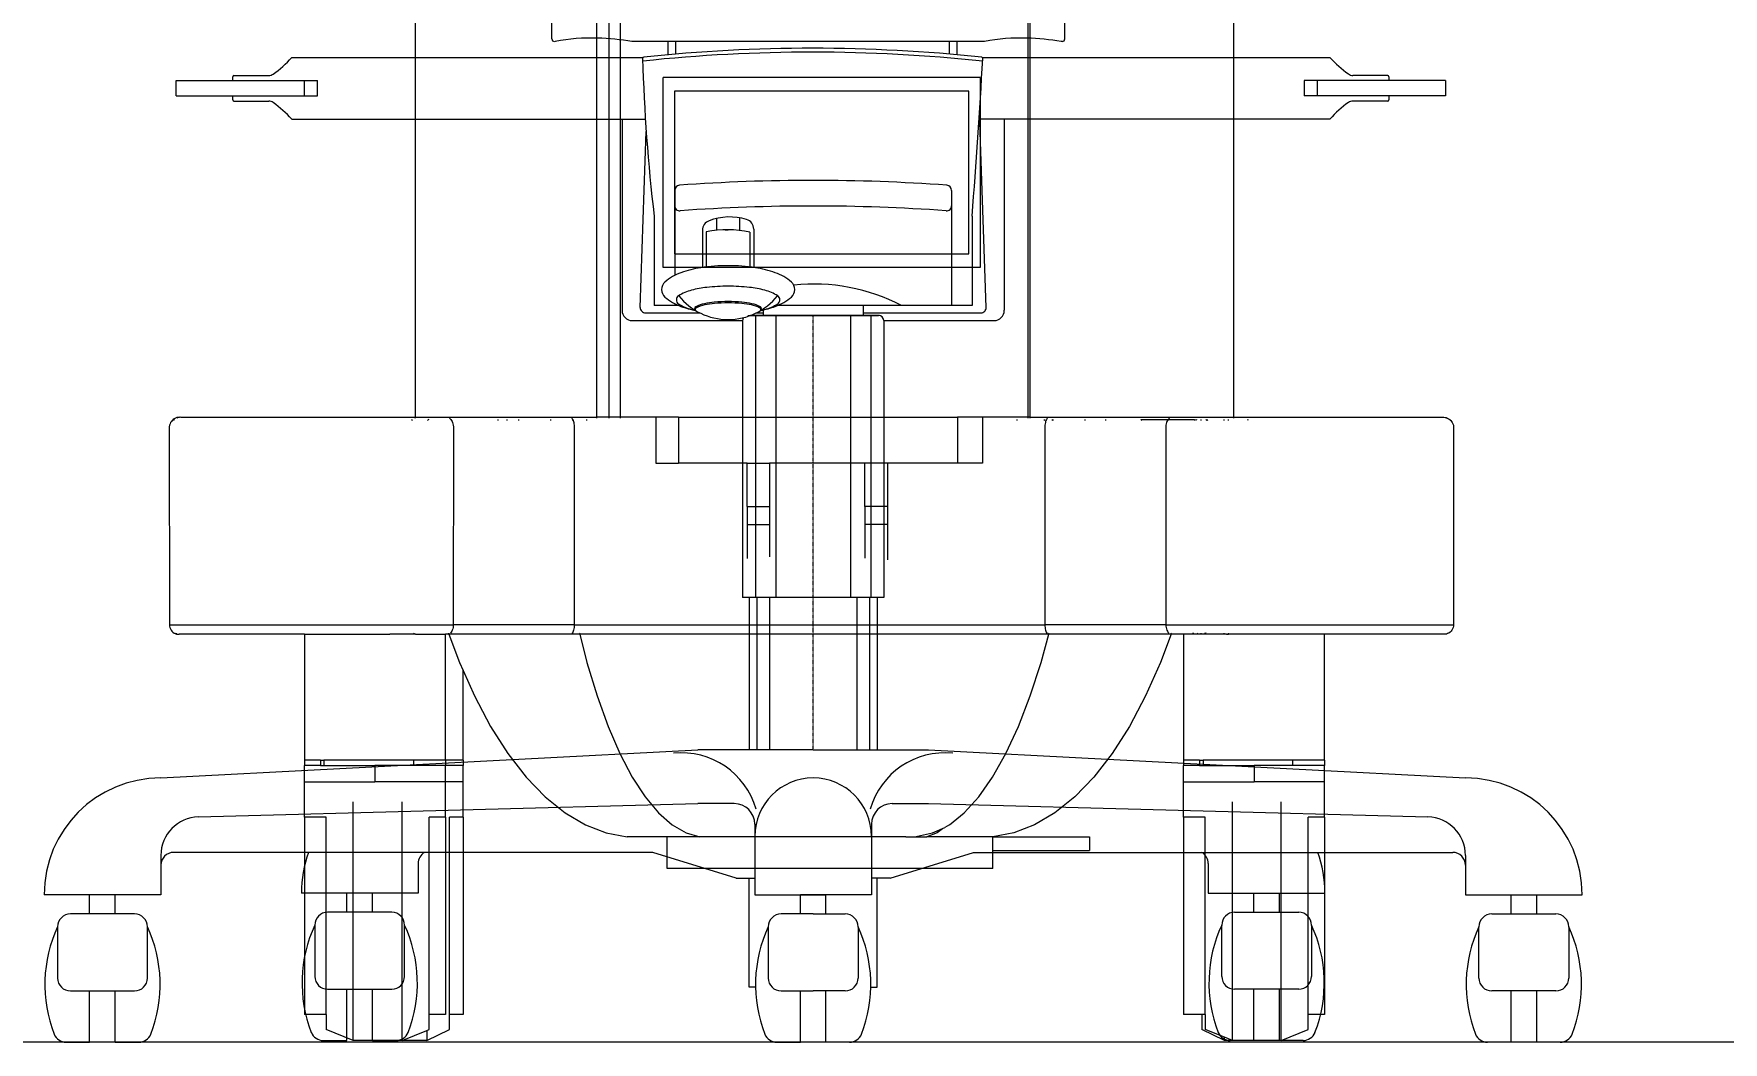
# Model space of a CAD drawing. Extents: x 3552052 to 4102982, y -707811 to -630695.
# Drawn here: x 3696988 to 3697647, y -692148 to -691755 of the extents above; entities that cross this region are included whole.
import ezdxf

# ---------------------------------------------------------------- set-up
doc = ezdxf.new("R2010")
doc.units = 0
doc.header["$LTSCALE"] = 6
doc.header["$MEASUREMENT"] = 0
doc.linetypes.add('AKS1', pattern=[0.024, 0.01, -0.002, 0, -0.002, 0.01])
doc.layers.get('Defpoints').update_dxf_attribs({"linetype": 'CONTINUOUS', "lineweight": 0})
for name, color, linetype, lineweight in [('ELE-4M UPS P.SB', 3, 'CONTINUOUS', 0), ('EQP', 6, 'CONTINUOUS', 0), ('MEP_HVAC_RA_DUCT', 1, 'CONTINUOUS', 0)]:
    doc.layers.add(name, color=color, linetype=linetype, lineweight=lineweight)
doc.styles.add('ROMANS', font='romans.shx')
doc.dimstyles.new('AEPL1', dxfattribs={"dimtxt": 100, "dimasz": 75, "dimexe": 1.25, "dimexo": 50, "dimtad": 0, "dimdec": 0, "dimtxsty": 'ROMANS', "dimcen": 2.5, "dimclrd": 7, "dimclre": 7, "dimadec": 0, "dimazin": 0, "dimtfac": 1, "dimtdec": 0, "dimtmove": 0, "dimatfit": 3, "dimfxl": 1, "dimlwd": 0, "dimlwe": 0, "dimarcsym": 0})

# ---------------------------------------------------------------- blocks, each defined once
blk = doc.blocks.new('*D188')
at = {"layer": 'Defpoints', "color": 0, "linetype": 'ByBlock', "transparency": 16777216}
for p in [(3696598.37, -689428.17), (3697303.87, -689428.17), (3696928.12, -692148.4)]:
    blk.add_point(p, dxfattribs=at)
at = {"layer": 'ELE-4M UPS P.SB', "color": 7, "linetype": 'ByBlock', "lineweight": 0, "transparency": 16777216}
for p, q in [((3697253.87, -689428.17), (3696597.12, -689428.17)), ((3696598.37, -689503.17), (3696598.37, -690611.47)), ((3696598.37, -692073.4), (3696598.37, -690965.1)), ((3696878.12, -692148.4), (3696597.12, -692148.4))]:
    blk.add_line(p, q, dxfattribs=at)
at = {"layer": 'ELE-4M UPS P.SB', "color": 7, "linetype": 'ByBlock', "transparency": 16777216}
for points in [[(3696610.87, -689503.17), (3696585.87, -689503.17), (3696598.37, -689428.17)], [(3696585.87, -692073.4), (3696610.87, -692073.4), (3696598.37, -692148.4)]]:
    blk.add_solid(points, dxfattribs=at)
at = {"layer": 'ELE-4M UPS P.SB', "color": 0, "linetype": 'ByBlock', "transparency": 16777216, "insert": (3696598.37, -690788.28), "char_height": 100, "attachment_point": 5, "rotation": 90, "style": 'ROMANS'}
blk.add_mtext('2720', dxfattribs=at)
blk = doc.blocks.new('Philips+Ultrasound+fr')
at = {"layer": 'EQP'}
for p, q in [((-9.316, -0.044), (-9.316, -48)), ((-8.844, -48), (-8.844, -0.044)), ((-8.426, -48), (-8.426, -0.044)), ((-16.013, -3.883), (-16.012, -48)), ((14.212, -48), (14.212, -4.555)), ((6.622, -48), (6.622, -24.169)), ((6.692, -48), (6.692, -24.093)), ((-6.86, -42.468), (-6.86, -35.468)), ((4.844, -35.468), (-6.86, -35.468)), ((4.844, -35.468), (4.844, -42.468)), ((-6.442, -35.968), (-6.442, -41.968)), ((4.426, -35.968), (-6.442, -35.968)), ((4.426, -41.968), (4.426, -35.968)), ((-6.442, -41.968), (4.426, -41.968)), ((4.844, -42.468), (-6.86, -42.468)), ((-24.812, -48.014), (-24.857, -48.03)), ((-24.765, -48.004), (-24.812, -48.014)), ((-24.757, -48.014), (-24.803, -48.03)), ((-24.718, -48), (-24.765, -48.004)), ((-24.709, -48.004), (-24.757, -48.014)), ((-24.709, -48.004), (-24.718, -48)), ((-24.66, -48), (-24.709, -48.004)), ((-24.66, -48), (-16.012, -48)), ((-16.012, -48), (-16.012, -48.019)), ((-16.012, -48), (-9.316, -48)), ((-10.244, -48.014), (-10.226, -48.03)), ((-9.316, -48), (-9.316, -48.03)), ((-8.844, -48), (-9.316, -48)), ((-8.844, -48.03), (-8.844, -48)), ((-8.426, -48), (-8.844, -48)), ((-8.426, -48.03), (-8.426, -48)), ((-7.122, -48), (-8.426, -48)), ((-7.122, -48), (-7.122, -49.7)), ((-6.286, -48), (-7.122, -48)), ((-6.286, -48), (-6.286, -49.7)), ((-6.286, -48), (4.006, -48)), ((4.006, -48), (4.006, -49.7)), ((4.926, -48), (4.006, -48)), ((4.926, -48), (4.926, -49.7)), ((6.622, -48), (4.926, -48)), ((6.622, -48.03), (6.622, -48)), ((6.692, -48), (6.622, -48)), ((6.692, -48.03), (6.692, -48)), ((6.692, -48), (14.212, -48)), ((7.34, -48.014), (7.322, -48.03)), ((14.212, -48.03), (14.212, -48)), ((14.212, -48), (21.956, -48)), ((21.956, -48), (22.003, -48.004)), ((22.003, -48.004), (22.045, -48.014)), ((22.045, -48.014), (22.05, -48.014)), ((22.05, -48.014), (22.088, -48.03)), ((-25.075, -48.296), (-25.085, -48.348)), ((-25.085, -48.348), (-25.081, -55.655)), ((-25.058, -48.246), (-25.075, -48.296)), ((-25.036, -48.199), (-25.058, -48.246)), ((-25.009, -48.156), (-25.036, -48.199)), ((-24.977, -48.117), (-25.009, -48.156)), ((-24.94, -48.082), (-24.977, -48.117)), ((-24.9, -48.053), (-24.94, -48.082)), ((-24.888, -48.082), (-24.925, -48.117)), ((-24.857, -48.03), (-24.9, -48.053)), ((-16.117, -48.082), (-16.15, -48.117)), ((-16.012, -48.019), (-16.04, -48.03)), ((-16.012, -48.019), (-16.012, -48.03)), ((-15.53, -48.098), (-15.554, -48.117)), ((-15.53, -48.098), (-15.554, -48.117)), ((-15.503, -48.082), (-15.53, -48.098)), ((-15.503, -48.082), (-15.53, -48.098)), ((-14.74, -48.03), (-14.713, -48.053)), ((-14.713, -48.053), (-14.688, -48.082)), ((-14.691, -48.082), (-14.669, -48.117)), ((-14.688, -48.082), (-14.665, -48.117)), ((-14.665, -48.117), (-14.645, -48.156)), ((-14.645, -48.156), (-14.628, -48.199)), ((-14.628, -48.199), (-14.614, -48.246)), ((-14.614, -48.246), (-14.604, -48.296)), ((-14.604, -48.296), (-14.597, -48.348)), ((-14.597, -48.348), (-14.602, -55.655)), ((-12.942, -48.117), (-12.942, -48.082)), ((-12.631, -48.082), (-12.631, -48.117)), ((-12.18, -48.117), (-12.18, -48.082)), ((-11, -48.117), (-11, -48.082)), ((-10.226, -48.03), (-10.209, -48.053)), ((-10.209, -48.053), (-10.194, -48.082)), ((-10.199, -48.082), (-10.186, -48.117)), ((-10.194, -48.082), (-10.179, -48.117)), ((-10.179, -48.117), (-10.167, -48.156)), ((-10.167, -48.156), (-10.156, -48.199)), ((-10.156, -48.199), (-10.147, -48.246)), ((-10.147, -48.246), (-10.141, -48.296)), ((-10.141, -48.296), (-10.136, -48.348)), ((-10.136, -48.348), (-10.14, -55.655)), ((-9.672, -48.117), (-9.672, -48.082)), ((6.212, -48.117), (6.212, -48.082)), ((7.221, -48.082), (7.195, -48.117)), ((7.237, -48.296), (7.232, -48.348)), ((7.232, -48.348), (7.236, -55.655)), ((7.243, -48.246), (7.237, -48.296)), ((7.252, -48.199), (7.243, -48.246)), ((7.263, -48.156), (7.252, -48.199)), ((7.275, -48.117), (7.263, -48.156)), ((7.29, -48.082), (7.275, -48.117)), ((7.305, -48.053), (7.29, -48.082)), ((7.322, -48.03), (7.305, -48.053)), ((7.505, -48.082), (7.504, -48.117)), ((7.505, -48.082), (7.526, -48.117)), ((7.54, -48.117), (7.54, -48.082)), ((8.72, -48.117), (8.72, -48.082)), ((9.482, -48.117), (9.482, -48.082)), ((10.779, -48.082), (10.808, -48.117)), ((10.779, -48.082), (11.784, -48.082)), ((11.7, -48.296), (11.693, -48.348)), ((11.693, -48.348), (11.698, -55.655)), ((11.71, -48.246), (11.7, -48.296)), ((11.724, -48.199), (11.71, -48.246)), ((11.741, -48.156), (11.724, -48.199)), ((11.761, -48.117), (11.741, -48.156)), ((11.784, -48.082), (11.761, -48.117)), ((11.809, -48.053), (11.784, -48.082)), ((11.784, -48.082), (12.753, -48.082)), ((11.836, -48.03), (11.809, -48.053)), ((12.753, -48.082), (12.786, -48.117)), ((12.831, -48.082), (12.814, -48.117)), ((13.006, -48.117), (13.006, -48.082)), ((13.18, -48.082), (13.209, -48.117)), ((13.212, -48.082), (13.246, -48.117)), ((13.841, -48.082), (13.841, -48.117)), ((14.014, -48.117), (14.014, -48.082)), ((14.706, -48.082), (14.732, -48.098)), ((22.088, -48.03), (22.095, -48.03)), ((22.095, -48.03), (22.138, -48.053)), ((22.138, -48.053), (22.178, -48.082)), ((22.166, -48.082), (22.201, -48.117)), ((22.178, -48.082), (22.214, -48.117)), ((22.214, -48.117), (22.246, -48.156)), ((22.246, -48.156), (22.273, -48.199)), ((22.273, -48.199), (22.295, -48.246)), ((22.295, -48.246), (22.312, -48.296)), ((22.312, -48.296), (22.322, -48.348)), ((22.322, -48.348), (22.318, -55.655)), ((-7.122, -49.7), (-6.286, -49.7)), ((-3.761, -49.7), (-6.286, -49.7)), ((-3.761, -51.292), (-3.761, -49.7)), ((-3.761, -49.7), (-2.925, -49.7)), ((-2.925, -49.7), (-2.925, -51.292)), ((0.586, -49.7), (-2.925, -49.7)), ((0.586, -51.292), (0.586, -49.7)), ((1.422, -49.7), (0.586, -49.7)), ((1.422, -49.7), (1.422, -51.292)), ((4.006, -49.7), (1.422, -49.7)), ((4.926, -49.7), (4.006, -49.7)), ((-3.761, -51.292), (-3.761, -51.96)), ((-3.761, -51.292), (-2.925, -51.292)), ((-2.925, -51.292), (-2.925, -51.96)), ((0.586, -51.292), (0.586, -51.96)), ((1.422, -51.292), (0.586, -51.292)), ((1.422, -51.292), (1.422, -51.96)), ((-3.761, -51.96), (-2.925, -51.96)), ((-3.761, -51.96), (-3.761, -53.218)), ((-2.925, -51.96), (-2.925, -53.153)), ((1.422, -51.96), (0.586, -51.96)), ((0.586, -51.96), (0.586, -53.197)), ((1.422, -51.96), (1.422, -53.262)), ((-25.077, -55.655), (-25.081, -55.655)), ((-25.077, -55.655), (-25.077, -55.709)), ((-25.077, -55.655), (-14.602, -55.655)), ((-25.077, -55.709), (-25.065, -55.762)), ((-25.065, -55.762), (-25.046, -55.812)), ((-25.046, -55.812), (-25.02, -55.859)), ((-25.02, -55.859), (-24.988, -55.9)), ((-24.988, -55.9), (-24.951, -55.936)), ((-24.951, -55.936), (-24.909, -55.965)), ((-24.909, -55.965), (-24.863, -55.986)), ((-24.863, -55.986), (-24.816, -55.999)), ((-24.856, -55.965), (-24.809, -55.986)), ((-24.816, -55.999), (-24.761, -55.999)), ((-24.761, -55.999), (-24.718, -56)), ((-20.095, -56), (-24.718, -56)), ((-20.095, -56), (-20.095, -60.655)), ((-20.095, -56), (-16.948, -56)), ((-16.001, -55.999), (-16.948, -56)), ((-16.087, -55.965), (-16.045, -55.986)), ((-16.001, -55.999), (-15.91, -56)), ((-15.91, -56), (-14.895, -56)), ((-14.895, -60.655), (-14.895, -56)), ((-14.77, -56), (-14.895, -56)), ((-14.783, -55.965), (-14.775, -55.986)), ((-14.77, -56), (-14.377, -57.049)), ((-9.94, -56), (-14.77, -56)), ((-14.682, -55.936), (-14.708, -55.965)), ((-14.658, -55.9), (-14.682, -55.936)), ((-14.638, -55.859), (-14.658, -55.9)), ((-14.622, -55.812), (-14.638, -55.859)), ((-14.61, -55.762), (-14.622, -55.812)), ((-14.603, -55.709), (-14.61, -55.762)), ((-14.602, -55.655), (-14.603, -55.709)), ((-10.14, -55.655), (-14.602, -55.655)), ((-10.206, -55.965), (-10.224, -55.986)), ((-10.19, -55.936), (-10.206, -55.965)), ((-10.175, -55.9), (-10.19, -55.936)), ((-10.162, -55.859), (-10.175, -55.9)), ((-10.152, -55.812), (-10.162, -55.859)), ((-10.144, -55.762), (-10.152, -55.812)), ((-10.14, -55.709), (-10.144, -55.762)), ((-10.14, -55.655), (-10.14, -55.709)), ((-10.14, -55.655), (7.236, -55.655)), ((-9.942, -55.965), (-9.937, -55.986)), ((-9.933, -55.999), (-9.94, -56)), ((-9.933, -55.999), (-9.667, -57.049)), ((-9.729, -56), (-9.933, -55.999)), ((7.377, -56), (-9.729, -56)), ((7.092, -57.049), (7.377, -56)), ((7.236, -55.655), (7.236, -55.709)), ((11.694, -55.655), (7.236, -55.655)), ((7.236, -55.709), (7.241, -55.762)), ((7.241, -55.762), (7.248, -55.812)), ((7.248, -55.812), (7.258, -55.859)), ((7.258, -55.859), (7.271, -55.9)), ((7.271, -55.9), (7.286, -55.936)), ((7.286, -55.936), (7.302, -55.965)), ((7.302, -55.965), (7.32, -55.986)), ((11.894, -56), (7.377, -56)), ((7.381, -55.986), (7.387, -55.965)), ((11.894, -56), (11.502, -57.049)), ((11.698, -55.655), (11.699, -55.709)), ((11.698, -55.655), (22.314, -55.655)), ((11.699, -55.709), (11.706, -55.762)), ((11.706, -55.762), (11.718, -55.812)), ((11.718, -55.812), (11.734, -55.859)), ((11.734, -55.859), (11.754, -55.9)), ((11.754, -55.9), (11.778, -55.936)), ((11.778, -55.936), (11.804, -55.965)), ((12.354, -56), (11.894, -56)), ((11.908, -55.965), (11.9, -55.986)), ((12.354, -56), (12.354, -60.655)), ((12.55, -56), (12.354, -56)), ((12.639, -55.999), (12.55, -56)), ((12.982, -56), (12.639, -55.999)), ((12.724, -55.965), (12.683, -55.986)), ((12.847, -55.965), (12.869, -55.986)), ((13.006, -56), (12.982, -56)), ((13.006, -55.986), (13.006, -55.965)), ((13.083, -55.999), (13.006, -56)), ((13.932, -55.999), (13.083, -55.999)), ((13.155, -55.965), (13.12, -55.986)), ((13.183, -55.965), (13.141, -55.986)), ((13.841, -55.965), (13.841, -55.986)), ((13.932, -55.999), (14.014, -56)), ((14.014, -55.986), (14.014, -55.965)), ((14.062, -56), (14.014, -56)), ((14.105, -55.999), (14.062, -56)), ((14.876, -56), (14.105, -55.999)), ((17.554, -56), (14.876, -56)), ((17.554, -60.655), (17.554, -56)), ((21.956, -56), (17.554, -56)), ((22.049, -55.999), (21.956, -56)), ((22.054, -55.999), (22.049, -55.999)), ((22.094, -55.986), (22.054, -55.999)), ((22.101, -55.986), (22.094, -55.986)), ((22.136, -55.965), (22.101, -55.986)), ((22.146, -55.965), (22.136, -55.965)), ((22.188, -55.936), (22.146, -55.965)), ((22.225, -55.9), (22.188, -55.936)), ((22.257, -55.859), (22.225, -55.9)), ((22.283, -55.812), (22.257, -55.859)), ((22.302, -55.762), (22.283, -55.812)), ((22.314, -55.709), (22.302, -55.762)), ((22.314, -55.655), (22.314, -55.709)), ((22.318, -55.655), (22.314, -55.655)), ((-14.377, -57.049), (-14.243, -57.35)), ((-14.243, -57.35), (-13.825, -58.284)), ((-14.243, -60.655), (-14.243, -57.35)), ((-9.667, -57.049), (-9.294, -58.284)), ((6.691, -58.284), (7.092, -57.049)), ((11.502, -57.049), (10.95, -58.284)), ((-13.825, -58.284), (-13.228, -59.406)), ((-9.294, -58.284), (-8.89, -59.406)), ((6.257, -59.406), (6.691, -58.284)), ((10.95, -58.284), (10.353, -59.406)), ((-13.228, -59.406), (-12.59, -60.406)), ((-8.89, -59.406), (-8.459, -60.406)), ((5.793, -60.406), (6.257, -59.406)), ((10.353, -59.406), (9.715, -60.406)), ((-12.59, -60.406), (-11.915, -61.276)), ((-8.459, -60.406), (-8.003, -61.276)), ((5.303, -61.276), (5.793, -60.406)), ((9.715, -60.406), (9.041, -61.276)), ((-19.508, -60.655), (-20.095, -60.655)), ((-20.095, -60.655), (-20.095, -60.855)), ((-19.508, -60.855), (-20.095, -60.855)), ((-20.095, -61.455), (-20.095, -60.855)), ((-19.508, -60.655), (-19.375, -60.655)), ((-19.508, -60.655), (-19.508, -60.855)), ((-19.508, -60.855), (-19.375, -60.855)), ((-19.375, -60.655), (-19.375, -60.855)), ((-16.075, -60.655), (-19.375, -60.655)), ((-19.375, -60.855), (-17.495, -60.855)), ((-17.495, -60.855), (-17.495, -61.455)), ((-16.075, -60.855), (-17.495, -60.855)), ((-14.895, -60.655), (-16.075, -60.655)), ((-16.075, -60.655), (-16.075, -60.855)), ((-14.895, -60.855), (-16.075, -60.855)), ((-14.243, -60.655), (-14.895, -60.655)), ((-14.895, -60.655), (-14.895, -60.855)), ((-14.243, -60.855), (-14.895, -60.855)), ((-14.895, -61.455), (-14.895, -60.855)), ((-14.243, -60.655), (-14.243, -60.855)), ((-14.243, -61.455), (-14.243, -60.855)), ((12.941, -60.655), (12.354, -60.655)), ((12.354, -60.655), (12.354, -60.855)), ((12.941, -60.855), (12.354, -60.855)), ((12.354, -61.455), (12.354, -60.855)), ((12.941, -60.655), (13.073, -60.655)), ((12.941, -60.655), (12.941, -60.855)), ((12.941, -60.855), (13.073, -60.855)), ((13.073, -60.655), (13.073, -60.855)), ((16.373, -60.655), (13.073, -60.655)), ((13.073, -60.855), (14.954, -60.855)), ((14.954, -60.855), (14.954, -61.455)), ((16.373, -60.855), (14.954, -60.855)), ((17.554, -60.655), (16.373, -60.655)), ((16.373, -60.655), (16.373, -60.855)), ((17.554, -60.855), (16.373, -60.855)), ((17.554, -60.655), (17.554, -60.855)), ((17.554, -61.455), (17.554, -60.855)), ((-20.095, -61.455), (-17.495, -61.455)), ((-20.095, -62.755), (-20.095, -61.455)), ((-14.895, -61.455), (-17.495, -61.455)), ((-14.243, -61.455), (-14.895, -61.455)), ((-14.895, -62.651), (-14.895, -61.455)), ((-14.243, -62.755), (-14.243, -61.455)), ((-11.915, -61.276), (-11.21, -62.009)), ((-8.003, -61.276), (-7.526, -62.009)), ((4.79, -62.009), (5.303, -61.276)), ((9.041, -61.276), (8.336, -62.009)), ((12.354, -61.455), (14.954, -61.455)), ((12.354, -62.755), (12.354, -61.455)), ((17.554, -61.455), (14.954, -61.455)), ((17.554, -62.755), (17.554, -61.455)), ((-18.295, -71), (-18.295, -62.194)), ((-16.495, -71), (-16.495, -62.194)), ((-11.21, -62.009), (-10.479, -62.601)), ((-7.526, -62.009), (-7.031, -62.601)), ((4.259, -62.601), (4.79, -62.009)), ((8.336, -62.009), (7.605, -62.601)), ((14.154, -71), (14.154, -62.194)), ((15.954, -71), (15.954, -62.194)), ((-19.295, -62.755), (-20.095, -62.755)), ((-20.095, -62.755), (-20.095, -70.036)), ((-19.295, -70.036), (-19.295, -62.755)), ((-14.895, -62.755), (-15.495, -62.755)), ((-15.495, -70.036), (-15.495, -62.755)), ((-14.895, -62.755), (-14.895, -62.651)), ((-14.895, -62.755), (-14.895, -70.036)), ((-14.243, -62.755), (-14.744, -62.755)), ((-14.744, -70.036), (-14.744, -62.755)), ((-14.243, -62.755), (-14.243, -70.036)), ((-10.479, -62.601), (-9.728, -63.046)), ((-7.031, -62.601), (-6.523, -63.046)), ((3.713, -63.046), (4.259, -62.601)), ((7.605, -62.601), (6.854, -63.046)), ((13.154, -62.755), (12.354, -62.755)), ((12.354, -62.755), (12.354, -70.036)), ((13.154, -70.036), (13.154, -62.755)), ((17.554, -62.755), (16.954, -62.755)), ((16.954, -70.036), (16.954, -62.755)), ((17.554, -62.755), (17.554, -70.036)), ((-9.728, -63.046), (-8.962, -63.341)), ((-8.962, -63.341), (-8.189, -63.483)), ((-6.71, -63.483), (-8.189, -63.483)), ((-6.71, -64.653), (-6.71, -63.483)), ((-5.499, -63.483), (-6.71, -63.483)), ((-6.523, -63.046), (-6.006, -63.341)), ((-6.006, -63.341), (-5.499, -63.483)), ((2.098, -63.483), (-5.499, -63.483)), ((2.098, -63.483), (2.219, -63.48)), ((2.219, -63.48), (2.418, -63.483)), ((2.418, -63.483), (3.085, -63.341)), ((2.418, -63.483), (2.597, -63.483)), ((2.597, -63.483), (2.875, -63.483)), ((3.253, -63.341), (2.875, -63.483)), ((5.315, -63.483), (2.875, -63.483)), ((3.085, -63.341), (3.545, -63.134)), ((3.452, -63.184), (3.253, -63.341)), ((3.452, -63.184), (3.457, -63.18)), ((3.457, -63.18), (3.545, -63.134)), ((3.713, -63.046), (3.545, -63.134)), ((6.089, -63.341), (5.315, -63.483)), ((5.315, -63.983), (5.315, -63.483)), ((5.315, -63.483), (8.883, -63.483)), ((6.854, -63.046), (6.089, -63.341)), ((8.883, -63.483), (8.883, -63.983)), ((5.315, -64.653), (5.315, -63.983)), ((5.315, -63.983), (8.883, -63.983)), ((5.315, -64.653), (-6.71, -64.653)), ((-19.295, -70.036), (-20.095, -70.036)), ((-19.295, -70.036), (-19.295, -70.59)), ((-14.895, -70.036), (-15.495, -70.036)), ((-15.495, -70.59), (-15.495, -70.036)), ((-14.243, -70.036), (-14.744, -70.036)), ((-14.744, -70.59), (-14.744, -70.036)), ((13.023, -70.036), (12.354, -70.036)), ((13.154, -70.036), (13.023, -70.036)), ((13.023, -70.036), (13.023, -70.59)), ((13.154, -70.036), (13.154, -70.59)), ((17.554, -70.036), (16.954, -70.036)), ((16.954, -70.59), (16.954, -70.036)), ((-18.295, -71), (-19.295, -70.59)), ((-16.495, -71), (-18.295, -71)), ((-16.495, -71), (-15.58, -70.625)), ((-15.58, -71), (-16.495, -71)), ((-15.58, -71), (-14.744, -70.59)), ((-15.58, -70.625), (-15.495, -70.59)), ((-15.58, -70.625), (-15.58, -71)), ((13.859, -71), (13.023, -70.59)), ((13.859, -70.879), (13.154, -70.59)), ((13.859, -71), (13.859, -70.879)), ((14.154, -71), (13.859, -70.879)), ((14.154, -71), (13.859, -71)), ((15.954, -71), (14.154, -71)), ((15.954, -71), (16.954, -70.59))]:
    blk.add_line(p, q, dxfattribs=at)

msp = doc.modelspace()

# ---------------------------------------------------------------- linework, layer by layer
at = {"layer": 'EQP', "color": 7}
for p, q in [((3697189.82, -691757.28), (3697189.82, -691744.01)), ((3697389.82, -691757.28), (3697389.82, -691744.01)), ((3697191.19, -691758.28), (3697191.14, -691758.28)), ((3697358.52, -691758.28), (3697221.07, -691758.28)), ((3697235.21, -691763.48), (3697235.21, -691758.28)), ((3697238.21, -691763.22), (3697238.21, -691758.28)), ((3697344.9, -691763.24), (3697344.9, -691758.28)), ((3697347.9, -691763.51), (3697347.9, -691758.28)), ((3697388.82, -691758.28), (3697388.45, -691758.28)), ((3697088.39, -691764.53), (3697225.21, -691764.53)), ((3697357.68, -691764.53), (3697493.22, -691764.53)), ((3697065.39, -691773.53), (3697065.39, -691772.03)), ((3697065.89, -691771.53), (3697079.47, -691771.53)), ((3697515.72, -691771.53), (3697502.19, -691771.53)), ((3697516.22, -691772.03), (3697516.22, -691773.53)), ((3697043.39, -691779.53), (3697043.39, -691773.53)), ((3697043.39, -691773.53), (3697098.39, -691773.53)), ((3697093.39, -691779.53), (3697093.39, -691773.53)), ((3697098.39, -691779.53), (3697098.39, -691773.53)), ((3697538.22, -691773.53), (3697483.22, -691773.53)), ((3697483.22, -691773.53), (3697483.22, -691779.53)), ((3697488.22, -691773.53), (3697488.22, -691779.53)), ((3697538.22, -691773.53), (3697538.22, -691779.53)), ((3697043.39, -691779.53), (3697098.39, -691779.53)), ((3697065.39, -691781.03), (3697065.39, -691779.53)), ((3697065.89, -691781.53), (3697079.42, -691781.53)), ((3697538.22, -691779.53), (3697483.22, -691779.53)), ((3697515.72, -691781.53), (3697502.14, -691781.53)), ((3697516.22, -691779.53), (3697516.22, -691781.03)), ((3697088.39, -691788.53), (3697226.3, -691788.53)), ((3697217.22, -691788.53), (3697217.22, -691863.08)), ((3697493.22, -691788.53), (3697356.4, -691788.53)), ((3697359.15, -691862.01), (3697356.56, -691786.04)), ((3697366.22, -691788.53), (3697366.22, -691863.08)), ((3697224.29, -691862.01), (3697226.62, -691793.39)), ((3697237.72, -691816.33), (3697237.72, -691822.3)), ((3697345.72, -691816.33), (3697345.72, -691822.3)), ((3697237.72, -691822.3), (3697237.72, -691849.49)), ((3697345.72, -691822.3), (3697345.72, -691861.18)), ((3697229.72, -691826.39), (3697229.72, -691861.18)), ((3697254.06, -691827.27), (3697254.06, -691831.88)), ((3697263.06, -691826.97), (3697263.06, -691832)), ((3697268.56, -691831.48), (3697268.56, -691846.2)), ((3697353.72, -691826.39), (3697353.72, -691861.18)), ((3697248.56, -691831.9), (3697248.56, -691846.2)), ((3697250.06, -691832.44), (3697250.06, -691846.2)), ((3697257.42, -691831.7), (3697258.56, -691831.7)), ((3697267.06, -691832.67), (3697267.06, -691846.2)), ((3697226.29, -691864.08), (3697247.53, -691864.08)), ((3697239.17, -691861.18), (3697229.72, -691861.18)), ((3697237.72, -691860.5), (3697237.72, -691861.18)), ((3697269.6, -691864.08), (3697272.22, -691864.08)), ((3697272.22, -691862.95), (3697272.22, -691865.11)), ((3697353.72, -691861.18), (3697277.96, -691861.18)), ((3697311.22, -691861.18), (3697311.22, -691865.11)), ((3697311.22, -691864.08), (3697357.15, -691864.08)), ((3697221.22, -691867.08), (3697264.22, -691867.08)), ((3697264.22, -691867.08), (3697264.22, -691975.08)), ((3697266.22, -691865.08), (3697317.22, -691865.08)), ((3697317.57, -691865.11), (3697267.25, -691865.11)), ((3697269.22, -691865.11), (3697269.22, -691975.08)), ((3697277.22, -691865.11), (3697277.22, -691975.08)), ((3697306.22, -691865.11), (3697306.22, -691975.08)), ((3697314.22, -691865.11), (3697314.22, -691975.08)), ((3697319.22, -691867.08), (3697319.22, -691975.08)), ((3697319.22, -691867.08), (3697362.22, -691867.08)), ((3697319.22, -691975.08), (3697264.22, -691975.08)), ((3697266.72, -691975.08), (3697266.72, -692034.12)), ((3697269.72, -691975.08), (3697269.72, -692034.12)), ((3697274.72, -691975.08), (3697274.72, -692034.12)), ((3697308.72, -691975.08), (3697308.72, -692034.12)), ((3697313.72, -691975.08), (3697313.72, -692034.12)), ((3697316.72, -691975.08), (3697316.72, -692034.12)), ((3697037.37, -692045.4), (3697246.72, -692034.4)), ((3697291.72, -692034.4), (3697246.72, -692034.4)), ((3697291.72, -692034.4), (3697336.72, -692034.4)), ((3697336.72, -692034.4), (3697546.07, -692045.4)), ((3697052.05, -692060.58), (3697246.72, -692055.4)), ((3697260.97, -692055.4), (3697246.72, -692055.4)), ((3697322.47, -692055.4), (3697336.72, -692055.4)), ((3697336.72, -692055.4), (3697531.39, -692060.58)), ((3697268.97, -692063.4), (3697268.97, -692090.9)), ((3697314.47, -692063.4), (3697314.47, -692090.9)), ((3697182.22, -692074.4), (3697042.37, -692074.4)), ((3697229.22, -692074.4), (3697182.22, -692074.4)), ((3697261.72, -692084.44), (3697229.22, -692074.4)), ((3697321.72, -692084.44), (3697354.22, -692074.4)), ((3697354.22, -692074.4), (3697401.22, -692074.4)), ((3697401.22, -692074.4), (3697541.07, -692074.4)), ((3697037.37, -692075.58), (3697037.37, -692090.9)), ((3697137.66, -692078.74), (3697137.66, -692090.24)), ((3697445.78, -692078.74), (3697445.78, -692090.24)), ((3697546.07, -692075.58), (3697546.07, -692090.9)), ((3697261.72, -692084.44), (3697268.97, -692084.44)), ((3697266.72, -692126.9), (3697266.72, -692084.44)), ((3697321.72, -692084.44), (3697314.47, -692084.44)), ((3697316.72, -692126.9), (3697316.72, -692084.44)), ((3697037.37, -692090.9), (3696991.87, -692090.9)), ((3697019.62, -692090.9), (3697009.62, -692090.9)), ((3697009.62, -692098.4), (3697009.62, -692090.9)), ((3697019.62, -692098.4), (3697019.62, -692090.9)), ((3697137.66, -692090.24), (3697092.16, -692090.24)), ((3697109.91, -692097.74), (3697109.91, -692090.24)), ((3697119.91, -692090.24), (3697109.91, -692090.24)), ((3697119.91, -692097.74), (3697119.91, -692090.24)), ((3697268.97, -692090.9), (3697291.72, -692090.9)), ((3697286.72, -692098.4), (3697286.72, -692090.9)), ((3697291.72, -692090.9), (3697286.72, -692090.9)), ((3697314.47, -692090.9), (3697291.72, -692090.9)), ((3697291.72, -692090.9), (3697296.72, -692090.9)), ((3697296.72, -692098.4), (3697296.72, -692090.9)), ((3697445.78, -692090.24), (3697491.28, -692090.24)), ((3697463.53, -692090.24), (3697473.53, -692090.24)), ((3697463.53, -692097.74), (3697463.53, -692090.24)), ((3697473.53, -692097.74), (3697473.53, -692090.24)), ((3697546.07, -692090.9), (3697591.57, -692090.9)), ((3697563.82, -692098.4), (3697563.82, -692090.9)), ((3697563.82, -692090.9), (3697573.82, -692090.9)), ((3697573.82, -692098.4), (3697573.82, -692090.9)), ((3697027.12, -692098.4), (3697002.12, -692098.4)), ((3697127.41, -692097.74), (3697102.41, -692097.74)), ((3697291.72, -692098.4), (3697279.22, -692098.4)), ((3697291.72, -692098.4), (3697304.22, -692098.4)), ((3697456.03, -692097.74), (3697481.03, -692097.74)), ((3697556.32, -692098.4), (3697581.32, -692098.4)), ((3696997.12, -692103.4), (3696997.12, -692123.4)), ((3697032.12, -692123.4), (3697032.12, -692103.4)), ((3697097.41, -692102.74), (3697097.41, -692122.74)), ((3697132.41, -692122.74), (3697132.41, -692102.74)), ((3697274.22, -692103.4), (3697274.22, -692123.4)), ((3697309.22, -692103.4), (3697309.22, -692123.4)), ((3697451.03, -692122.74), (3697451.03, -692102.74)), ((3697486.03, -692102.74), (3697486.03, -692122.74)), ((3697551.32, -692123.4), (3697551.32, -692103.4)), ((3697586.32, -692103.4), (3697586.32, -692123.4)), ((3697102.41, -692127.74), (3697127.41, -692127.74)), ((3697109.91, -692147.74), (3697109.91, -692127.74)), ((3697119.91, -692147.74), (3697119.91, -692127.74)), ((3697269.24, -692126.9), (3697266.72, -692126.9)), ((3697314.2, -692126.9), (3697316.72, -692126.9)), ((3697481.03, -692127.74), (3697456.03, -692127.74)), ((3697463.53, -692147.74), (3697463.53, -692127.74)), ((3697473.53, -692147.74), (3697473.53, -692127.74)), ((3697002.12, -692128.4), (3697027.12, -692128.4)), ((3697009.62, -692148.4), (3697009.62, -692128.4)), ((3697019.62, -692148.4), (3697019.62, -692128.4)), ((3697279.22, -692128.4), (3697291.72, -692128.4)), ((3697286.72, -692148.4), (3697286.72, -692128.4)), ((3697304.22, -692128.4), (3697291.72, -692128.4)), ((3697296.72, -692148.4), (3697296.72, -692128.4)), ((3697581.32, -692128.4), (3697556.32, -692128.4)), ((3697563.82, -692148.4), (3697563.82, -692128.4)), ((3697573.82, -692148.4), (3697573.82, -692128.4)), ((3697000.42, -692148.4), (3697009.62, -692148.4)), ((3697019.62, -692148.4), (3697028.82, -692148.4)), ((3697100.71, -692147.74), (3697109.91, -692147.74)), ((3697119.91, -692147.74), (3697129.11, -692147.74)), ((3697277.52, -692148.4), (3697286.72, -692148.4)), ((3697305.92, -692148.4), (3697296.72, -692148.4)), ((3697463.53, -692147.74), (3697454.32, -692147.74)), ((3697482.73, -692147.74), (3697473.53, -692147.74)), ((3697563.82, -692148.4), (3697554.62, -692148.4)), ((3697583.02, -692148.4), (3697573.82, -692148.4))]:
    msp.add_line(p, q, dxfattribs=at)
at = {"layer": 'EQP', "color": 7, "linetype": 'AKS1'}
msp.add_line((3697291.72, -692034.4), (3697291.72, -691865.11), dxfattribs=at)
at = {"layer": 'EQP', "color": 7}
for points in [[(3697271.27, -691863.15, 0.036172), (3697276.95, -691861.57, 0.092461), (3697283.23, -691857.91, 0.21798), (3697284.56, -691855, 0.21798), (3697283.23, -691852.09, 0.092461), (3697276.95, -691848.42, 0.049145), (3697269.2, -691846.48, 0.036789), (3697258.56, -691845.7, 0.036789), (3697247.93, -691846.48, 0.049145), (3697240.18, -691848.42, 0.092461), (3697233.9, -691852.09, 0.21798), (3697232.56, -691855, 0.21798), (3697233.9, -691857.91, 0.092461), (3697240.18, -691861.57, 0.036172), (3697245.85, -691863.15, 0.036789)], [(3697258.56, -691853.7, 0.027109), (3697250.26, -691854.15, 0.037151), (3697244.29, -691855.25, 0.077239), (3697239.22, -691857.46, 0.25681), (3697238.38, -691859, 0.25681), (3697239.22, -691860.55, 0.077239), (3697244.29, -691862.75, 0.00948), (3697245.8, -691863.12, 0.027109)], [(3697271.33, -691863.12, 0.00948), (3697272.84, -691862.75, 0.077239), (3697277.9, -691860.55, 0.25681), (3697278.75, -691859, 0.25681), (3697277.9, -691857.46, 0.077239), (3697272.84, -691855.25, 0.037151), (3697266.87, -691854.15, 0.027109), (3697258.56, -691853.7, 0.027109)], [(3697258.56, -691859.7, 0.022037), (3697253.18, -691859.94, 0.03052), (3697249.34, -691860.51, 0.066451), (3697245.99, -691861.71, 0.280855), (3697245.51, -691862.48, 0.20662), (3697245.79, -691863.11, 0.005002)], [(3697258.56, -691860.2, 0.022037), (3697253.23, -691860.43, 0.03052), (3697249.44, -691861, 0.070109), (3697245.92, -691862.31, 0.247535)], [(3697271.34, -691863.11, 0.20662), (3697271.61, -691862.48, 0.280855), (3697271.14, -691861.71, 0.066451), (3697267.79, -691860.51, 0.03052), (3697263.94, -691859.94, 0.022037), (3697258.56, -691859.7, 0.022037)], [(3697270.85, -691862.12, 0.065168), (3697267.68, -691861, 0.03052), (3697263.9, -691860.43, 0.022037), (3697258.56, -691860.2, 0.022037)]]:
    msp.add_lwpolyline(points, format="xyb", dxfattribs=at)
for centre, radius, start, end in [((3697190.82, -691757.28), 1, 180, 270), ((3697205.37, -691833.57), 76.62, 88.30513, 100.70147), ((3697203.09, -691874.11), 117.22, 81.17727, 87.78068), ((3697372.75, -691833.57), 76.62, 88.30513, 100.70147), ((3697370.47, -691874.11), 117.22, 81.17727, 87.78068), ((3697388.82, -691757.28), 1, 270, 0), ((3697058.8, -691738.79), 39.22, 304.79509, 318.97469), ((3697225.71, -691764.91), 0.5, 96.01096, 181.67727), ((3697927.4, -691744.36), 702.49, 181.67727, 186.70622), ((3697291.39, -692388.68), 626.23, 83.91099, 96.05325), ((3697291.39, -692388.68), 627.73, 83.96094, 96.01096), ((3693402.77, -691527.72), 3962.22, 355.67697, 356.56727), ((3697357.38, -691764.94), 0.5, 356.56727, 83.96094), ((3697531.27, -691729.12), 51.98, 222.94481, 233.581), ((3697065.89, -691772.03), 0.5, 90, 180), ((3697079.47, -691768.53), 3, 270, 304.79509), ((3697502.19, -691768.53), 3, 233.581, 270), ((3697515.72, -691772.03), 0.5, 0, 90), ((3697065.89, -691781.03), 0.5, 180, 270), ((3697079.42, -691784.53), 3, 53.581, 90), ((3697050.34, -691823.95), 51.98, 42.94481, 53.581), ((3697522.81, -691814.28), 39.22, 124.79509, 138.97469), ((3697502.14, -691784.53), 3, 90, 124.79509), ((3697515.72, -691781.03), 0.5, 270, 0), ((3697239.72, -691816.33), 2, 94.13257, 180), ((3697291.72, -692536.03), 723.58, 85.86743, 94.13257), ((3697343.72, -691816.33), 2, 0, 85.86743), ((3697239.72, -691822.3), 2, 180, 274.10975), ((3697291.72, -692546.01), 723.58, 85.89025, 94.10975), ((3697343.72, -691822.3), 2, 265.89025, 0), ((3697252.56, -691831.9), 4, 110.6194, 180), ((3697259.17, -691849.47), 22.77, 73.31784, 110.6194), ((3697264.56, -691831.48), 4, 0, 73.31784), ((3697257.99, -691874.24), 42.55, 77.69095, 100.74125), ((3697258.56, -691842.14), 24.56, 218.40948, 321.59052), ((3697291.72, -691928.42), 75.57, 62.83766, 95.76091), ((3697221.22, -691863.08), 4, 180, 270), ((3697226.29, -691862.08), 2, 178.05041, 270), ((3697246.13, -691862.75), 0.488, 114.91415, 231.54014), ((3697270.59, -691862.84), 0.76, 336.40648, 70.06772), ((3697357.15, -691862.08), 2, 270, 1.94959), ((3697362.22, -691863.08), 4, 270, 0), ((3697266.22, -691867.08), 2, 145.75201, 180), ((3697317.22, -691867.08), 2, 0, 90), ((3697240.28, -692065.94), 30.37, 15.99924, 95.62642), ((3697343.15, -692065.94), 30.37, 84.37358, 164.00076), ((3697037.37, -692090.9), 45.5, 90, 180), ((3697291.72, -692068.15), 22.75, 90, 180), ((3697291.72, -692068.15), 22.75, 0, 90), ((3697546.07, -692090.9), 45.5, 0, 90), ((3697260.97, -692063.4), 8, 0, 90), ((3697322.47, -692063.4), 8, 90, 180), ((3697052.37, -692075.58), 15, 91.21652, 180), ((3697531.07, -692075.58), 15, 0, 88.78348), ((3697042.37, -692079.4), 5, 90, 180), ((3697137.66, -692090.24), 45.5, 159.62487, 180), ((3697142.66, -692078.74), 5, 119.73794, 180), ((3697440.78, -692078.74), 5, 0, 60.26206), ((3697445.78, -692090.24), 45.5, 0, 20.37513), ((3697541.07, -692079.4), 5, 0, 90), ((3697002.12, -692103.4), 5, 90, 180), ((3697027.12, -692103.4), 5, 0, 90), ((3697102.41, -692102.74), 5, 90, 180), ((3697127.41, -692102.74), 5, 0, 90), ((3697279.22, -692103.4), 5, 90, 180), ((3697304.22, -692103.4), 5, 0, 90), ((3697456.03, -692102.74), 5, 90, 180), ((3697481.03, -692102.74), 5, 0, 90), ((3697556.32, -692103.4), 5, 90, 180), ((3697581.32, -692103.4), 5, 0, 90), ((3697045.38, -692125.9), 53.25, 155.00579, 201.26526), ((3696983.85, -692125.9), 53.25, 338.73474, 24.99421), ((3697145.67, -692125.24), 53.25, 155.00579, 201.26526), ((3697084.14, -692125.24), 53.25, 338.73474, 24.99421), ((3697322.48, -692125.9), 53.25, 155.00579, 201.26526), ((3697260.95, -692125.9), 53.25, 338.73474, 24.99421), ((3697499.29, -692125.24), 53.25, 155.00579, 201.26526), ((3697437.76, -692125.24), 53.25, 338.73474, 24.99421), ((3697599.58, -692125.9), 53.25, 155.00579, 201.26526), ((3697538.05, -692125.9), 53.25, 338.73474, 24.99421), ((3697002.12, -692123.4), 5, 180, 270), ((3697027.12, -692123.4), 5, 270, 0), ((3697102.41, -692122.74), 5, 180, 270), ((3697127.41, -692122.74), 5, 270, 0), ((3697279.22, -692123.4), 5, 180, 270), ((3697304.22, -692123.4), 5, 270, 0), ((3697456.03, -692122.74), 5, 180, 270), ((3697481.03, -692122.74), 5, 270, 0), ((3697556.32, -692123.4), 5, 180, 270), ((3697581.32, -692123.4), 5, 270, 0), ((3697000.42, -692143.4), 5, 201.26526, 270), ((3697028.82, -692143.4), 5, 270, 338.73474), ((3697100.71, -692142.74), 5, 201.26526, 270), ((3697129.11, -692142.74), 5, 270, 338.73474), ((3697277.52, -692143.4), 5, 201.26526, 270), ((3697305.92, -692143.4), 5, 270, 338.73474), ((3697454.32, -692142.74), 5, 201.26526, 270), ((3697482.73, -692142.74), 5, 270, 338.73474), ((3697554.62, -692143.4), 5, 201.26526, 270), ((3697583.02, -692143.4), 5, 270, 338.73474)]:
    msp.add_arc(centre, radius, start, end, dxfattribs=at)
at = {"layer": 'MEP_HVAC_RA_DUCT', "color": 8, "linetype": 'ByBlock'}
msp.add_lwpolyline([(3698953.87, -692148.4), (3696773.87, -692148.4)], dxfattribs=at)

# ---------------------------------------------------------------- block references
at = {"layer": 'EQP', "xscale": 10.563337682935, "yscale": 10.563337682935, "zscale": 10.563337682935}
msp.add_blockref('Philips+Ultrasound+fr', (3697305.65, -691397.74), dxfattribs=at)

# ---------------------------------------------------------------- dimensions: what is measured, and where the dimension line sits
at = {"layer": 'ELE-4M UPS P.SB', "color": 0, "linetype": 'ByBlock'}
dim = msp.add_linear_dim(base=(3696598.37, -689428.17), p1=(3696928.12, -692148.4), p2=(3697303.87, -689428.17), angle=90, dimstyle='AEPL1', dxfattribs=at)
dim.commit()
dim.dimension.update_dxf_attribs({"geometry": '*D188', "text_midpoint": (3696598.37, -690788.28)})

doc.saveas('drawing.dxf')
